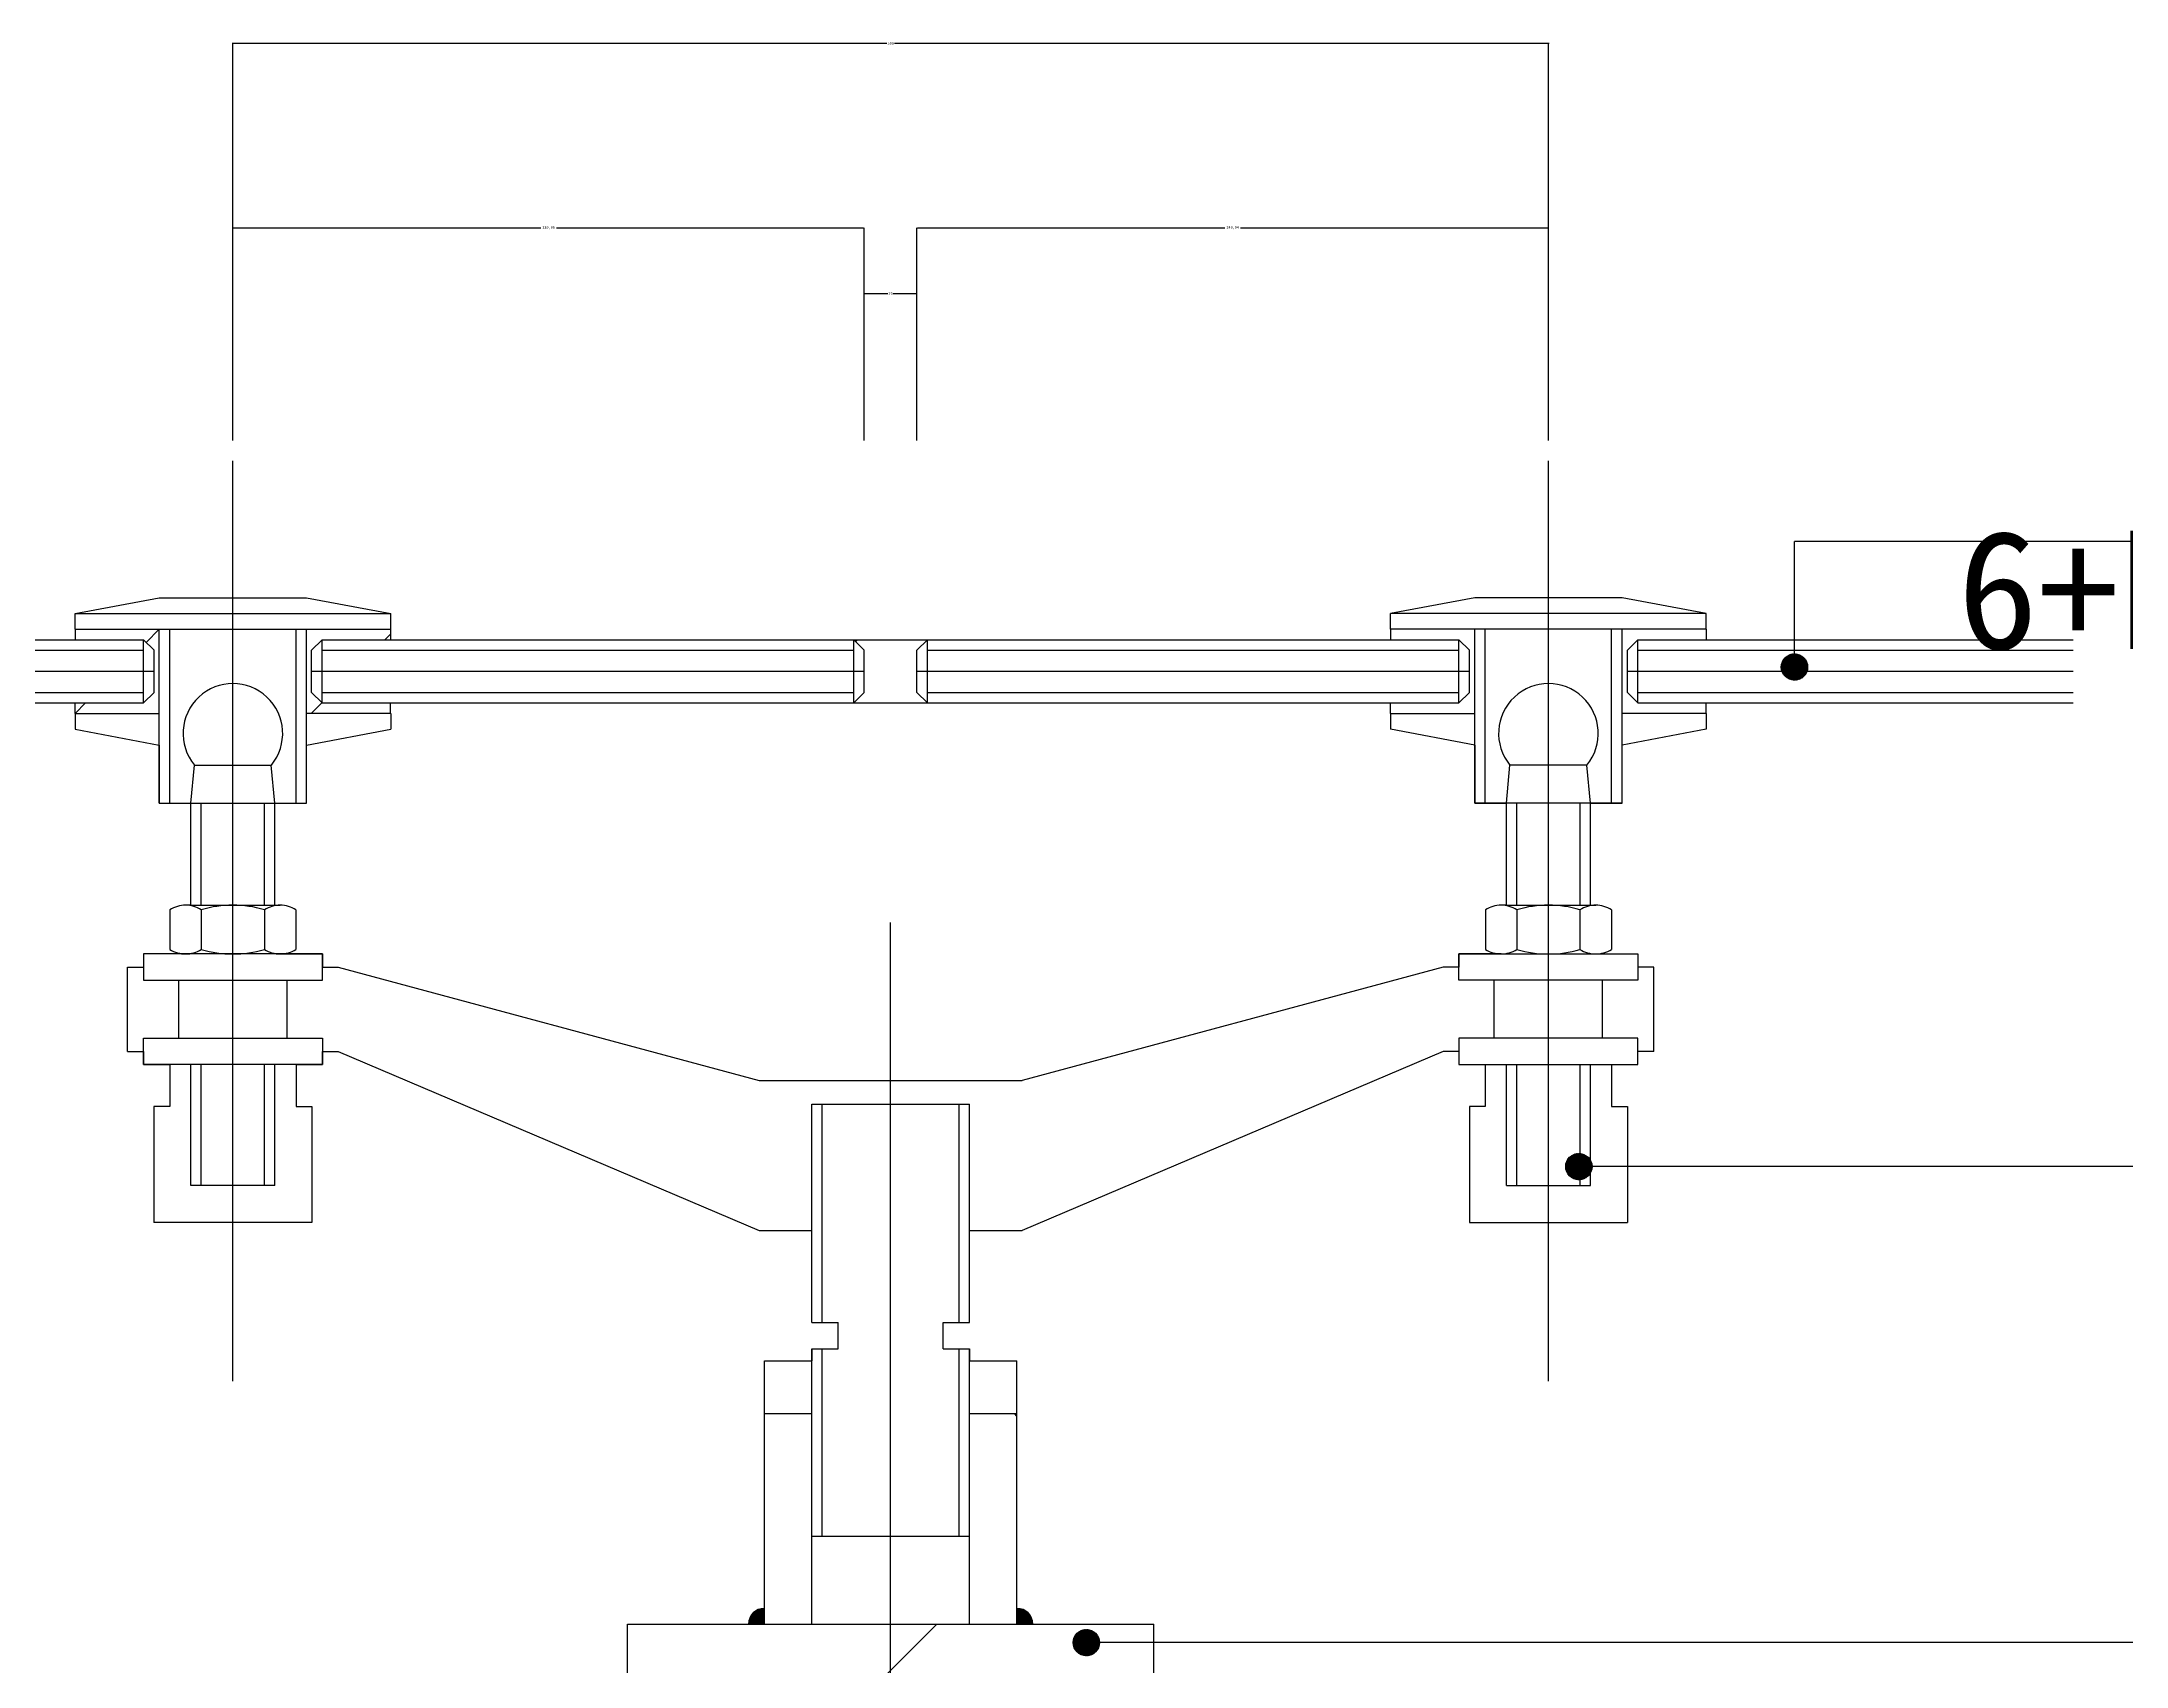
# Model space of a CAD drawing. Header units: metres. Extents: x 4231 to 8749, y -8456 to -5486.
# Drawn here: x 4705 to 5497, y -7768 to -7151 of the extents above; entities that cross this region are included whole.
import ezdxf

# ---------------------------------------------------------------- set-up
doc = ezdxf.new("R2010")
doc.units = ezdxf.units.M
for name, color, linetype in [('ASHADE', 1, 'Continuous'), ('图层1', 8, 'Continuous'), ('外形', 3, 'Continuous'), ('文字标注1', 4, 'Continuous'), ('轴线', 6, 'Continuous')]:
    doc.layers.add(name, color=color, linetype=linetype)
doc.dimstyles.get("Standard").update_dxf_attribs({"dimtxt": 2.5, "dimasz": 2.5, "dimexe": 1.25, "dimexo": 0.625, "dimtad": 1, "dimcen": 2.5, "dimazin": 3, "dimtfac": 1, "dimtmove": 0, "dimatfit": 3})

# ---------------------------------------------------------------- blocks, each defined once
blk = doc.blocks.new('_CLOSEDFILLED')
at = {"color": 0, "linetype": 'BYBLOCK'}
blk.add_solid([(-1, 0.2), (0, 0), (-1, -0.2)], dxfattribs=at)
blk = doc.blocks.new('*D27')
for p, q in [((5025.95, -7151.33), (4777.2, -7151.33)), ((4777.45, -7302.12), (4777.45, -7151.33)), ((5277.7, -7151.33), (5028.95, -7151.33)), ((5277.45, -7302.12), (5277.45, -7151.33))]:
    blk.add_line(p, q)
at = {"layer": 'Defpoints'}
for p in [(5277.45, -7151.33), (4777.45, -7302.12), (5277.45, -7302.12)]:
    blk.add_point(p, dxfattribs=at)
at = {"xscale": 0.25, "yscale": 0.25}
blk.add_blockref('_CLOSEDFILLED', (4777.45, -7151.33), dxfattribs=at)
at = {"xscale": 0.25, "yscale": 0.25, "rotation": 180}
blk.add_blockref('_CLOSEDFILLED', (5277.45, -7151.33), dxfattribs=at)
at = {"insert": (5027.45, -7151.33), "char_height": 1, "attachment_point": 5}
blk.add_mtext('500', dxfattribs=at)
blk = doc.blocks.new('*D28')
for p, q in [((5037.41, -7302.12), (5037.41, -7221.33)), ((5037.66, -7221.33), (5154.43, -7221.33)), ((5160.43, -7221.33), (5277.2, -7221.33)), ((5277.45, -7302.12), (5277.45, -7221.33))]:
    blk.add_line(p, q)
at = {"layer": 'Defpoints'}
for p in [(5037.41, -7221.33), (5037.41, -7302.12), (5277.45, -7302.12)]:
    blk.add_point(p, dxfattribs=at)
at = {"xscale": 0.25, "yscale": 0.25, "rotation": 180}
blk.add_blockref('_CLOSEDFILLED', (5037.41, -7221.33), dxfattribs=at)
at = {"xscale": 0.25, "yscale": 0.25}
blk.add_blockref('_CLOSEDFILLED', (5277.45, -7221.33), dxfattribs=at)
at = {"insert": (5157.43, -7221.33), "char_height": 1, "attachment_point": 5}
blk.add_mtext('240,04', dxfattribs=at)
blk = doc.blocks.new('*D29')
for p, q in [((5017.41, -7302.12), (5017.41, -7246.33)), ((5017.66, -7246.33), (5026.41, -7246.33)), ((5028.41, -7246.33), (5037.16, -7246.33)), ((5037.41, -7302.12), (5037.41, -7246.33))]:
    blk.add_line(p, q)
at = {"layer": 'Defpoints'}
for p in [(5017.41, -7246.33), (5017.41, -7302.12), (5037.41, -7302.12)]:
    blk.add_point(p, dxfattribs=at)
at = {"xscale": 0.25, "yscale": 0.25, "rotation": 180}
blk.add_blockref('_CLOSEDFILLED', (5017.41, -7246.33), dxfattribs=at)
at = {"xscale": 0.25, "yscale": 0.25}
blk.add_blockref('_CLOSEDFILLED', (5037.41, -7246.33), dxfattribs=at)
at = {"insert": (5027.41, -7246.33), "char_height": 1, "attachment_point": 5}
blk.add_mtext('20', dxfattribs=at)
blk = doc.blocks.new('*D30')
for p, q in [((4777.45, -7302.12), (4777.45, -7221.33)), ((4777.7, -7221.33), (4894.43, -7221.33)), ((4900.43, -7221.33), (5017.16, -7221.33)), ((5017.41, -7302.12), (5017.41, -7221.33))]:
    blk.add_line(p, q)
at = {"layer": 'Defpoints'}
for p in [(4777.45, -7221.33), (4777.45, -7302.12), (5017.41, -7302.12)]:
    blk.add_point(p, dxfattribs=at)
at = {"xscale": 0.25, "yscale": 0.25, "rotation": 180}
blk.add_blockref('_CLOSEDFILLED', (4777.45, -7221.33), dxfattribs=at)
at = {"xscale": 0.25, "yscale": 0.25}
blk.add_blockref('_CLOSEDFILLED', (5017.41, -7221.33), dxfattribs=at)
at = {"insert": (4897.43, -7221.33), "char_height": 1, "attachment_point": 5}
blk.add_mtext('239,96', dxfattribs=at)

msp = doc.modelspace()

# ---------------------------------------------------------------- hatches: boundary and pattern name
at = {"layer": 'ASHADE'}
h = msp.add_hatch(dxfattribs=at)
h.set_pattern_fill('SOLID')
h.paths.add_polyline_path([(5365.95, -7388.23, -1), (5375.95, -7388.23, -1)])
h = msp.add_hatch(dxfattribs=at)
h.set_pattern_fill('SOLID')
h.paths.add_polyline_path([(5284.01, -7578.02, -1), (5294.01, -7578.02, -1)])
h = msp.add_hatch(dxfattribs=at)
h.set_pattern_fill('SOLID')
h.paths.add_polyline_path([(5096.82, -7758.86, -1), (5106.82, -7758.86, -1)])
at = {"layer": '图层1'}
h = msp.add_hatch(dxfattribs=at)
h.set_pattern_fill('ANSI31', scale=20)
h.paths.add_polyline_path([(4749.45, -7373.89), (4717.52, -7373.89), (4717.52, -7377.89), (4743.52, -7377.89), (4747.52, -7381.89), (4747.52, -7397.89), (4743.52, -7401.89), (4717.52, -7401.89), (4717.52, -7405.89), (4749.45, -7405.89)])
h.paths.add_polyline_path([(4837.38, -7373.89), (4805.45, -7373.89), (4805.45, -7405.89), (4837.38, -7405.89), (4837.38, -7401.89), (4811.38, -7401.89), (4807.38, -7397.89), (4807.38, -7381.89), (4811.38, -7377.89), (4837.38, -7377.89)])
h = msp.add_hatch(dxfattribs=at)
h.set_pattern_fill('ANSI31', scale=20)
h.paths.add_polyline_path([(5249.45, -7373.89), (5217.45, -7373.89), (5217.45, -7377.89), (5243.45, -7377.89), (5247.45, -7381.89), (5247.45, -7397.89), (5243.45, -7401.89), (5217.45, -7401.89), (5217.45, -7405.89), (5249.45, -7405.89)])
h.paths.add_polyline_path([(5337.45, -7373.89), (5305.45, -7373.89), (5305.45, -7405.89), (5337.45, -7405.89), (5337.45, -7401.89), (5311.45, -7401.89), (5307.45, -7397.89), (5307.45, -7381.89), (5311.45, -7377.89), (5337.45, -7377.89)])
h = msp.add_hatch(dxfattribs=at)
h.set_pattern_fill('ANSI37', scale=40)
h.paths.add_polyline_path([(5037.41, -7381.89), (5041.41, -7377.89), (5013.41, -7377.89), (5017.41, -7381.89), (5017.41, -7397.89), (5013.41, -7401.89), (5041.41, -7401.89), (5037.41, -7397.89)])
h = msp.add_hatch(dxfattribs=at)
h.set_pattern_fill('SOLID')
h.paths.add_polyline_path([(4979.45, -7745.85), (4979.45, -7751.85), (4973.45, -7751.85, -0.41)])
h = msp.add_hatch(dxfattribs=at)
h.set_pattern_fill('SOLID')
h.paths.add_polyline_path([(5075.45, -7745.85), (5075.45, -7751.85), (5081.45, -7751.85, 0.41)])
h = msp.add_hatch(dxfattribs=at)
h.set_pattern_fill('ANSI31', scale=50)
h.paths.add_polyline_path([(5027.45, -7751.85), (5027.45, -7771.85), (5039.45, -7771.85), (5127.45, -7771.85), (5127.45, -7751.85)])
h.paths.add_polyline_path([(4927.45, -7751.85), (4927.45, -7771.85), (5015.45, -7771.85), (5027.45, -7771.85), (5027.45, -7751.85)])

# ---------------------------------------------------------------- linework, layer by layer
for p, q in [((4717.45, -7367.89), (4837.45, -7367.89)), ((5337.45, -7367.89), (5217.45, -7367.89)), ((4749.45, -7439.89), (4749.45, -7373.89)), ((4753.45, -7439.89), (4753.45, -7373.89)), ((4801.45, -7439.89), (4801.45, -7373.89)), ((4805.45, -7439.89), (4805.45, -7373.89)), ((5249.45, -7439.89), (5249.45, -7373.89)), ((5253.45, -7439.89), (5253.45, -7373.89)), ((5301.45, -7439.89), (5301.45, -7373.89)), ((5305.45, -7439.89), (5305.45, -7373.89)), ((4578.01, -7381.89), (4743.52, -7381.89)), ((4743.52, -7401.89), (4743.52, -7377.89)), ((4811.38, -7401.89), (4811.38, -7377.89)), ((4811.38, -7381.89), (5013.41, -7381.89)), ((5013.41, -7401.89), (5013.41, -7377.89)), ((5013.41, -7377.89), (5041.41, -7377.89)), ((5041.41, -7401.89), (5041.41, -7377.89)), ((5041.41, -7381.89), (5243.45, -7381.89)), ((5243.45, -7401.89), (5243.45, -7377.89)), ((5311.45, -7401.89), (5311.45, -7377.89)), ((5311.45, -7381.89), (5476.88, -7381.89)), ((4578.01, -7397.89), (4743.52, -7397.89)), ((4811.38, -7397.89), (5013.41, -7397.89)), ((5041.41, -7397.89), (5243.45, -7397.89)), ((5311.45, -7397.89), (5476.88, -7397.89)), ((5013.41, -7401.89), (5041.41, -7401.89)), ((4761.45, -7439.89), (4762.83, -7425.47)), ((4762.83, -7425.47), (4792.06, -7425.47)), ((4793.45, -7439.89), (4792.06, -7425.47)), ((5261.45, -7439.89), (5262.83, -7425.47)), ((5292.06, -7425.47), (5262.83, -7425.47)), ((5293.45, -7439.89), (5292.06, -7425.47)), ((4749.45, -7439.89), (4805.45, -7439.89)), ((4765.45, -7478.73), (4765.45, -7439.89)), ((4789.45, -7478.73), (4789.45, -7439.89)), ((5305.45, -7439.89), (5249.45, -7439.89)), ((5265.45, -7478.73), (5265.45, -7439.89)), ((5289.45, -7478.73), (5289.45, -7439.89)), ((5261.45, -7478.73), (5293.45, -7478.73)), ((4765.46, -7480.45), (4765.46, -7495.53)), ((4789.44, -7480.45), (4789.44, -7495.53)), ((5265.46, -7480.45), (5265.46, -7495.53)), ((5289.44, -7480.45), (5289.44, -7495.53)), ((4756.86, -7529.25), (4756.86, -7507.25)), ((4798.03, -7529.25), (4798.03, -7507.25)), ((5256.86, -7529.25), (5256.86, -7507.25)), ((5298.03, -7529.25), (5298.03, -7507.25)), ((4761.45, -7585.25), (4761.45, -7539.25)), ((4765.45, -7585.25), (4765.45, -7539.25)), ((4789.45, -7585.25), (4789.45, -7539.25)), ((4793.45, -7585.25), (4793.45, -7539.25)), ((5261.45, -7585.25), (5261.45, -7539.25)), ((5265.45, -7585.25), (5265.45, -7539.25)), ((5289.45, -7585.25), (5289.45, -7539.25)), ((5293.45, -7585.25), (5293.45, -7539.25)), ((4997.45, -7602.25), (4997.45, -7554.25)), ((4997.45, -7554.25), (5057.45, -7554.25)), ((5001.45, -7637.27), (5001.45, -7554.25)), ((5053.45, -7637.27), (5053.45, -7554.25)), ((5057.45, -7602.25), (5057.45, -7554.25)), ((4793.45, -7585.25), (4761.45, -7585.25)), ((5261.45, -7585.25), (5293.45, -7585.25)), ((4997.45, -7751.85), (4997.45, -7647.27)), ((5001.45, -7718.43), (5001.45, -7647.27)), ((5053.45, -7718.43), (5053.45, -7647.27)), ((5057.45, -7751.85), (5057.45, -7647.27)), ((4979.45, -7671.85), (4997.45, -7671.85)), ((5057.45, -7671.85), (5075.45, -7671.85)), ((5074.37, -7671.85), (5075.45, -7672.92)), ((4997.45, -7718.43), (5057.45, -7718.43))]:
    msp.add_line(p, q)
for points in [[(4811.45, -7507.25), (4811.45, -7497.25), (4743.45, -7497.25), (4743.45, -7507.25)], [(5243.45, -7507.25), (5243.45, -7497.25), (5311.45, -7497.25), (5311.45, -7507.25)], [(4811.45, -7529.25), (4811.45, -7539.25), (4743.45, -7539.25), (4743.45, -7529.25)], [(5243.45, -7529.25), (5243.45, -7539.25), (5311.45, -7539.25), (5311.45, -7529.25)]]:
    msp.add_lwpolyline(points, close=True)
for centre, radius, start, end in [((4777.45, -7413.44), 18.93, 320.55, 219.45), ((5277.45, -7413.44), 18.93, 320.55, 219.45), ((4759.46, -7489.99), 11.27, 57.86, 90), ((4777.45, -7521.21), 42.49, 73.61, 106.39), ((4795.43, -7489.99), 11.27, 90, 122.14), ((5259.46, -7489.99), 11.27, 57.86, 90), ((5277.45, -7521.21), 42.49, 73.61, 106.39), ((5295.43, -7489.99), 11.27, 90, 122.14), ((4765.46, -7480.45), 0, 205.73, 270), ((5265.46, -7480.45), 0, 205.73, 270), ((4759.46, -7485.98), 11.27, 270, 302.14), ((4765.46, -7495.53), 0, 90, 154.27), ((4777.45, -7454.77), 42.49, 253.61, 286.39), ((4795.43, -7485.98), 11.27, 237.86, 270), ((5259.46, -7485.98), 11.27, 270, 302.14), ((5265.46, -7495.53), 0, 90, 154.27), ((5265.46, -7495.53), 0, 90, 154.27), ((5277.45, -7454.77), 42.49, 253.61, 286.39), ((5295.43, -7485.98), 11.27, 237.86, 270), ((4979.45, -7751.85), 6, 90, 180), ((5075.45, -7751.85), 6, 360, 90)]:
    msp.add_arc(centre, radius, start, end)
at = {"layer": 'ASHADE'}
for p, q in [((5797.33, -7340.58), (5370.95, -7340.58)), ((5370.95, -7388.23), (5370.95, -7340.58)), ((4717.52, -7373.89), (4717.52, -7377.89)), ((4837.38, -7373.89), (4837.38, -7377.89)), ((5217.45, -7373.89), (5217.45, -7377.89)), ((5337.45, -7373.89), (5337.45, -7377.89)), ((4717.52, -7405.89), (4717.52, -7401.89)), ((4837.38, -7405.89), (4837.38, -7401.89)), ((5217.45, -7405.89), (5217.45, -7401.89)), ((5337.45, -7405.89), (5337.45, -7401.89)), ((5797.33, -7578.02), (5289.01, -7578.02)), ((5797.33, -7758.86), (5101.82, -7758.86))]:
    msp.add_line(p, q, dxfattribs=at)
for centre in [(5370.95, -7388.23), (5289.01, -7578.02), (5101.82, -7758.86)]:
    msp.add_circle(centre, 5, dxfattribs=at)
at = {"layer": '图层1'}
for p, q in [((4747.52, -7389.89), (4578.01, -7389.89)), ((5017.41, -7389.89), (4807.38, -7389.89)), ((5247.45, -7389.89), (5037.41, -7389.89)), ((5476.88, -7389.89), (5307.45, -7389.89))]:
    msp.add_line(p, q, dxfattribs=at)
at = {"layer": '外形'}
for p, q in [((4578.01, -7377.89), (4743.52, -7377.89)), ((4743.52, -7377.89), (4747.52, -7381.89)), ((4747.52, -7397.89), (4747.52, -7381.89)), ((4811.38, -7377.89), (4807.38, -7381.89)), ((4807.38, -7397.89), (4807.38, -7381.89)), ((4811.38, -7377.89), (5013.41, -7377.89)), ((5013.41, -7377.89), (5017.41, -7381.89)), ((5017.41, -7397.89), (5017.41, -7381.89)), ((5041.41, -7377.89), (5037.41, -7381.89)), ((5037.41, -7397.89), (5037.41, -7381.89)), ((5041.41, -7377.89), (5243.45, -7377.89)), ((5243.45, -7377.89), (5247.45, -7381.89)), ((5247.45, -7397.89), (5247.45, -7381.89)), ((5311.45, -7377.89), (5307.45, -7381.89)), ((5307.45, -7397.89), (5307.45, -7381.89)), ((5311.45, -7377.89), (5476.88, -7377.89)), ((4747.52, -7397.89), (4743.52, -7401.89)), ((4807.38, -7397.89), (4811.38, -7401.89)), ((5017.41, -7397.89), (5013.41, -7401.89)), ((5037.41, -7397.89), (5041.41, -7401.89)), ((5247.45, -7397.89), (5243.45, -7401.89)), ((5307.45, -7397.89), (5311.45, -7401.89)), ((4578.01, -7401.89), (4743.52, -7401.89)), ((4811.38, -7401.89), (5013.41, -7401.89)), ((5041.41, -7401.89), (5243.45, -7401.89)), ((5311.45, -7401.89), (5476.88, -7401.89)), ((4927.45, -7771.85), (4927.45, -7751.85)), ((4927.45, -7751.85), (5127.45, -7751.85)), ((5127.45, -7771.85), (5127.45, -7751.85))]:
    msp.add_line(p, q, dxfattribs=at)
at = {"layer": '文字标注1'}
for p, q in [((4717.45, -7367.89), (4749.45, -7361.89)), ((4717.45, -7373.89), (4717.45, -7367.89)), ((4749.45, -7361.89), (4805.45, -7361.89)), ((4805.45, -7361.89), (4837.45, -7367.89)), ((4837.45, -7373.89), (4837.45, -7367.89)), ((5249.45, -7361.89), (5217.45, -7367.89)), ((5217.45, -7373.89), (5217.45, -7367.89)), ((5305.45, -7361.89), (5249.45, -7361.89)), ((5337.45, -7367.89), (5305.45, -7361.89)), ((5337.45, -7373.89), (5337.45, -7367.89)), ((4717.45, -7373.89), (4837.45, -7373.89)), ((5337.45, -7373.89), (5217.45, -7373.89)), ((4717.45, -7405.89), (4749.45, -7405.89)), ((4717.45, -7405.89), (4717.45, -7411.89)), ((4837.45, -7405.89), (4805.45, -7405.89)), ((4837.45, -7405.89), (4837.45, -7411.89)), ((5217.45, -7405.89), (5249.45, -7405.89)), ((5217.45, -7405.89), (5217.45, -7411.89)), ((5337.45, -7405.89), (5305.45, -7405.89)), ((5337.45, -7405.89), (5337.45, -7411.89)), ((4717.45, -7411.89), (4749.45, -7417.89)), ((4805.45, -7417.89), (4837.45, -7411.89)), ((5249.45, -7417.89), (5217.45, -7411.89)), ((5337.45, -7411.89), (5305.45, -7417.89)), ((4749.45, -7417.89), (4749.45, -7439.89)), ((4805.45, -7439.89), (4805.45, -7417.89)), ((5249.45, -7417.89), (5249.45, -7439.89)), ((5305.45, -7439.89), (5305.45, -7417.89)), ((4749.45, -7439.89), (4761.45, -7439.89)), ((4761.45, -7478.73), (4761.45, -7439.89)), ((4793.45, -7439.89), (4805.45, -7439.89)), ((4793.45, -7478.73), (4793.45, -7439.89)), ((5249.45, -7439.89), (5261.45, -7439.89)), ((5261.45, -7478.73), (5261.45, -7439.89)), ((5293.45, -7439.89), (5305.45, -7439.89)), ((5293.45, -7478.73), (5293.45, -7439.89)), ((4761.45, -7478.73), (4759.46, -7478.73)), ((4761.45, -7478.73), (4793.45, -7478.73)), ((4793.45, -7478.73), (4795.43, -7478.73)), ((5261.45, -7478.73), (5259.46, -7478.73)), ((5293.45, -7478.73), (5295.43, -7478.73)), ((4753.47, -7480.45), (4753.47, -7495.53)), ((4801.43, -7480.45), (4801.43, -7495.53)), ((5253.47, -7480.45), (5253.47, -7495.53)), ((5301.43, -7480.45), (5301.43, -7495.53)), ((4737.45, -7534.25), (4737.45, -7502.25)), ((4737.45, -7502.25), (4743.45, -7502.25)), ((4759.46, -7497.25), (4743.45, -7497.25)), ((4743.45, -7497.25), (4743.45, -7502.25)), ((4795.43, -7497.25), (4811.45, -7497.25)), ((4811.45, -7497.25), (4811.45, -7502.25)), ((4811.45, -7502.25), (4817.45, -7502.25)), ((4817.45, -7502.25), (4977.45, -7545.25)), ((5237.45, -7502.25), (5077.45, -7545.25)), ((5243.45, -7502.25), (5237.45, -7502.25)), ((5243.45, -7497.25), (5243.45, -7502.25)), ((5259.46, -7497.25), (5243.45, -7497.25)), ((5295.43, -7497.25), (5311.45, -7497.25)), ((5311.45, -7497.25), (5311.45, -7502.25)), ((5317.45, -7502.25), (5311.45, -7502.25)), ((5317.45, -7534.25), (5317.45, -7502.25)), ((4737.45, -7534.25), (4743.45, -7534.25)), ((4743.45, -7534.25), (4743.45, -7539.25)), ((4811.45, -7539.25), (4811.45, -7534.25)), ((4811.45, -7534.25), (4817.45, -7534.25)), ((4817.45, -7534.25), (4977.45, -7602.25)), ((5237.45, -7534.25), (5077.45, -7602.25)), ((5243.45, -7534.25), (5237.45, -7534.25)), ((5243.45, -7534.25), (5243.45, -7539.25)), ((5311.45, -7539.25), (5311.45, -7534.25)), ((5317.45, -7534.25), (5311.45, -7534.25)), ((4743.45, -7539.25), (4753.45, -7539.25)), ((4753.45, -7539.25), (4753.45, -7555.25)), ((4801.45, -7539.25), (4811.45, -7539.25)), ((4801.45, -7539.25), (4801.45, -7555.25)), ((5243.45, -7539.25), (5253.45, -7539.25)), ((5253.45, -7539.25), (5253.45, -7555.25)), ((5301.45, -7539.25), (5311.45, -7539.25)), ((5301.45, -7539.25), (5301.45, -7555.25)), ((4977.45, -7545.25), (5077.45, -7545.25)), ((4753.45, -7555.25), (4747.45, -7555.25)), ((4747.45, -7555.25), (4747.45, -7599.25)), ((4801.45, -7555.25), (4807.45, -7555.25)), ((4807.45, -7555.25), (4807.45, -7599.25)), ((5247.45, -7555.25), (5247.45, -7599.25)), ((5253.45, -7555.25), (5247.45, -7555.25)), ((5301.45, -7555.25), (5307.45, -7555.25)), ((5307.45, -7555.25), (5307.45, -7599.25)), ((4807.45, -7599.25), (4747.45, -7599.25)), ((4977.45, -7602.25), (4997.45, -7602.25)), ((4997.45, -7637.27), (4997.45, -7602.25)), ((5057.45, -7602.25), (5077.45, -7602.25)), ((5057.45, -7637.27), (5057.45, -7602.25)), ((5247.45, -7599.25), (5307.45, -7599.25)), ((4997.45, -7637.27), (5007.45, -7637.27)), ((5007.45, -7647.27), (5007.45, -7637.27)), ((5047.45, -7647.27), (5047.45, -7637.27)), ((5047.45, -7637.27), (5057.45, -7637.27)), ((4979.45, -7651.85), (4997.45, -7651.85)), ((4979.45, -7751.85), (4979.45, -7651.85)), ((4997.45, -7647.27), (4997.45, -7651.85)), ((4997.45, -7647.27), (5007.45, -7647.27)), ((5047.45, -7647.27), (5057.45, -7647.27)), ((5057.45, -7647.27), (5057.45, -7651.85)), ((5057.45, -7651.85), (5075.45, -7651.85)), ((5075.45, -7751.85), (5075.45, -7651.85))]:
    msp.add_line(p, q, dxfattribs=at)
for centre, start, end in [((4759.46, -7489.99), 90, 122.14), ((4795.43, -7489.99), 57.86, 90), ((5259.46, -7489.99), 90, 122.14), ((5295.43, -7489.99), 57.86, 90), ((4759.46, -7485.98), 237.86, 270), ((4795.43, -7485.98), 270, 302.14), ((5259.46, -7485.98), 237.86, 270), ((5295.43, -7485.98), 270, 302.14)]:
    msp.add_arc(centre, 11.27, start, end, dxfattribs=at)
at = {"layer": '轴线'}
for p, q in [((4777.45, -7659.53), (4777.45, -7309.88)), ((5277.45, -7659.53), (5277.45, -7309.88)), ((5027.45, -8029.35), (5027.45, -7485.24))]:
    msp.add_line(p, q, dxfattribs=at)

# ---------------------------------------------------------------- texts
at = {"layer": 'ASHADE', "insert": (5432.91, -7336.39), "char_height": 45, "attachment_point": 1}
msp.add_mtext('6+PVC0.76+6夹胶钢化白玻', dxfattribs=at)

# ---------------------------------------------------------------- dimensions: what is measured, and where the dimension line sits
for base, p1, p2, picture, middle in [((5277.45, -7151.33), (5277.45, -7302.12), (4777.45, -7302.12), '*D27', (5027.45, -7151.33)), ((4777.45, -7221.33), (4777.45, -7302.12), (5017.41, -7302.12), '*D30', (4897.43, -7221.33)), ((5037.41, -7221.33), (5037.41, -7302.12), (5277.45, -7302.12), '*D28', (5157.43, -7221.33)), ((5017.41, -7246.33), (5017.41, -7302.12), (5037.41, -7302.12), '*D29', (5027.41, -7246.33))]:
    dim = msp.add_linear_dim(base=base, p1=p1, p2=p2, dimstyle='Standard')
    dim.commit()
    dim.dimension.update_dxf_attribs({"geometry": picture, "text_midpoint": middle})

doc.saveas('drawing.dxf')
